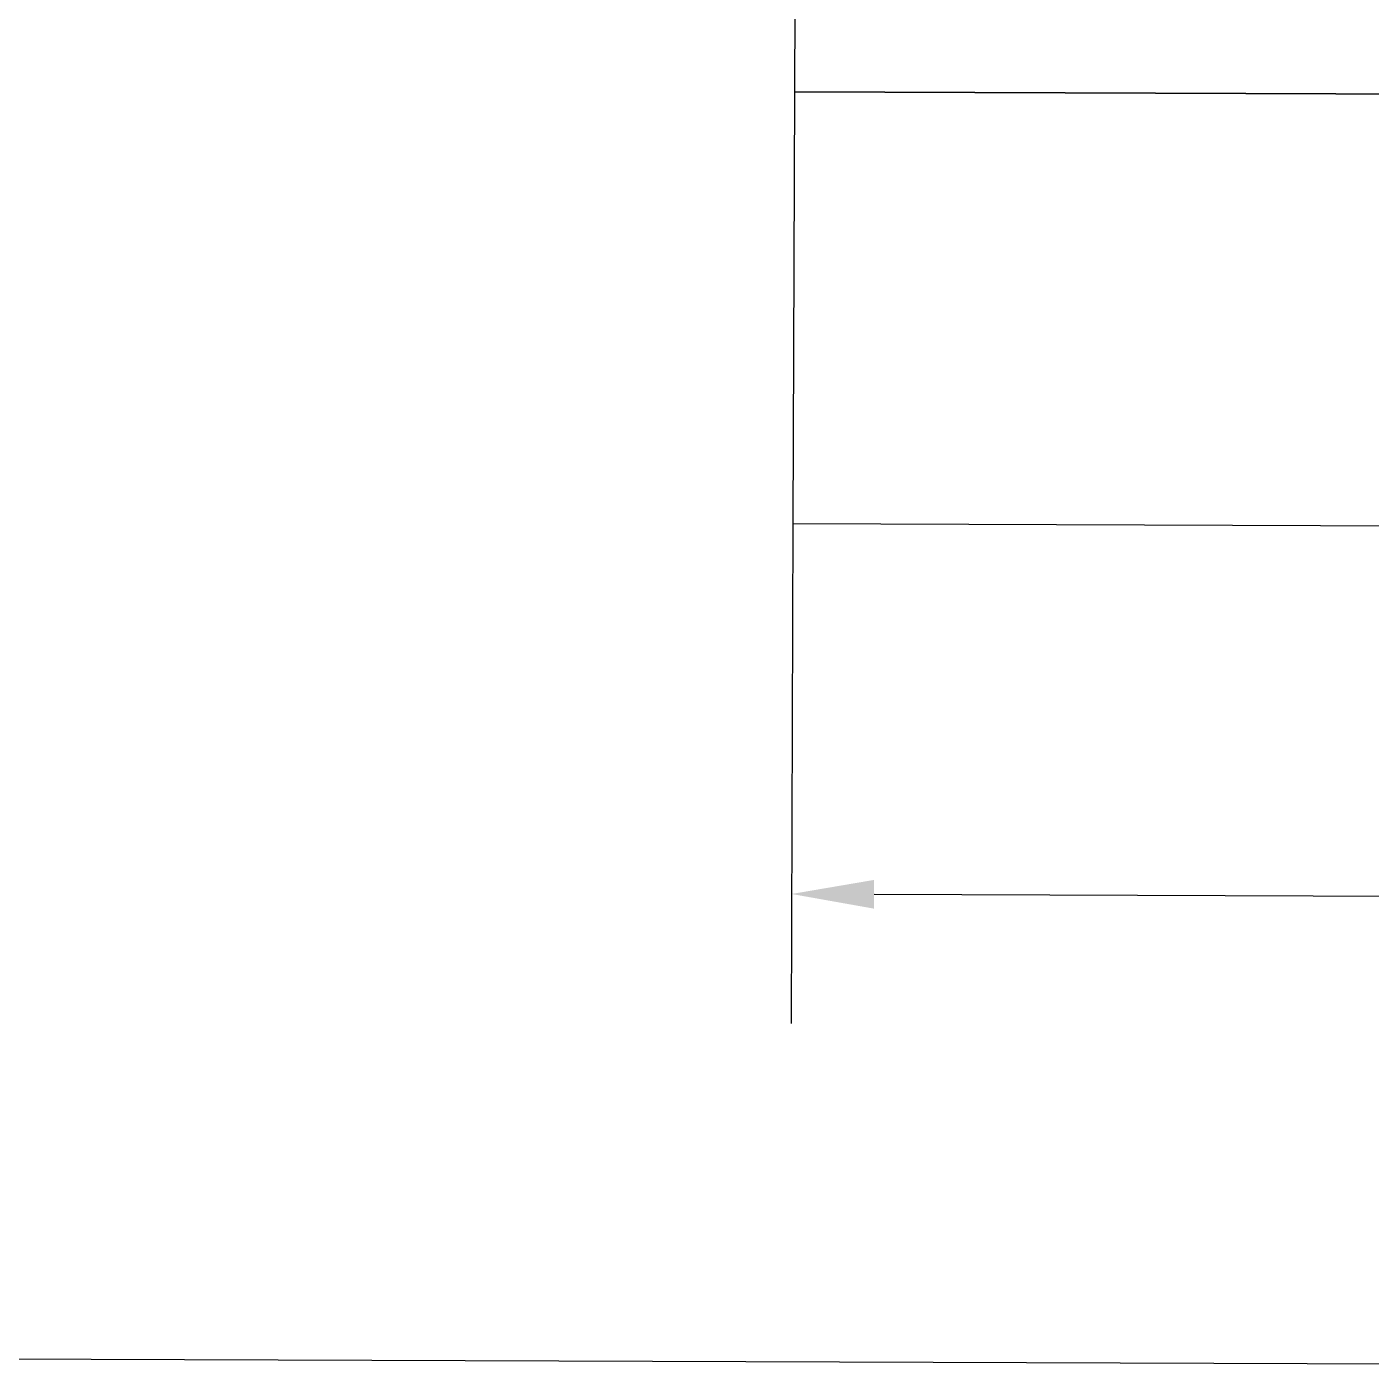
# Model space of a CAD drawing. Header units: millimetres. Extents: x -125 to 146, y -26 to 163.
# Drawn here: x -49 to -33.15, y -5.57 to 10.22 of the extents above; entities that cross this region are included whole.
import ezdxf

# ---------------------------------------------------------------- set-up
doc = ezdxf.new("R2010")
doc.units = ezdxf.units.MM
doc.header["$MEASUREMENT"] = 0
doc.layers.get('0').update_dxf_attribs({"color": 255, "linetype": 'CONTINUOUS'})

msp = doc.modelspace()

# ---------------------------------------------------------------- hatches: boundary and pattern name
at = {"true_color": 0x000007}
msp.add_hatch(color=7, dxfattribs=at).paths.add_polyline_path([(-39.012, 0.16), (-39.013, -0.179), (-39.986, -0.006)])

# ---------------------------------------------------------------- linework, layer by layer
at = {"color": 7, "linetype": 'Continuous', "lineweight": 25, "true_color": 0x000007}
for p, q in [((-39.97, 4.36), (-39.992, -1.532)), ((-39.013, -0.009), (-25.831, -0.058)), ((-99.683, -5.299), (-25.809, -5.572))]:
    msp.add_line(p, q, dxfattribs=at)
for points in [[(-39.951, 9.45), (0.482, 9.301), (0.501, 14.346), (-39.933, 14.496)], [(-39.97, 4.36), (0.463, 4.21), (0.482, 9.301), (-39.951, 9.45)]]:
    msp.add_lwpolyline(points, close=True, dxfattribs=at)

doc.saveas('drawing.dxf')
